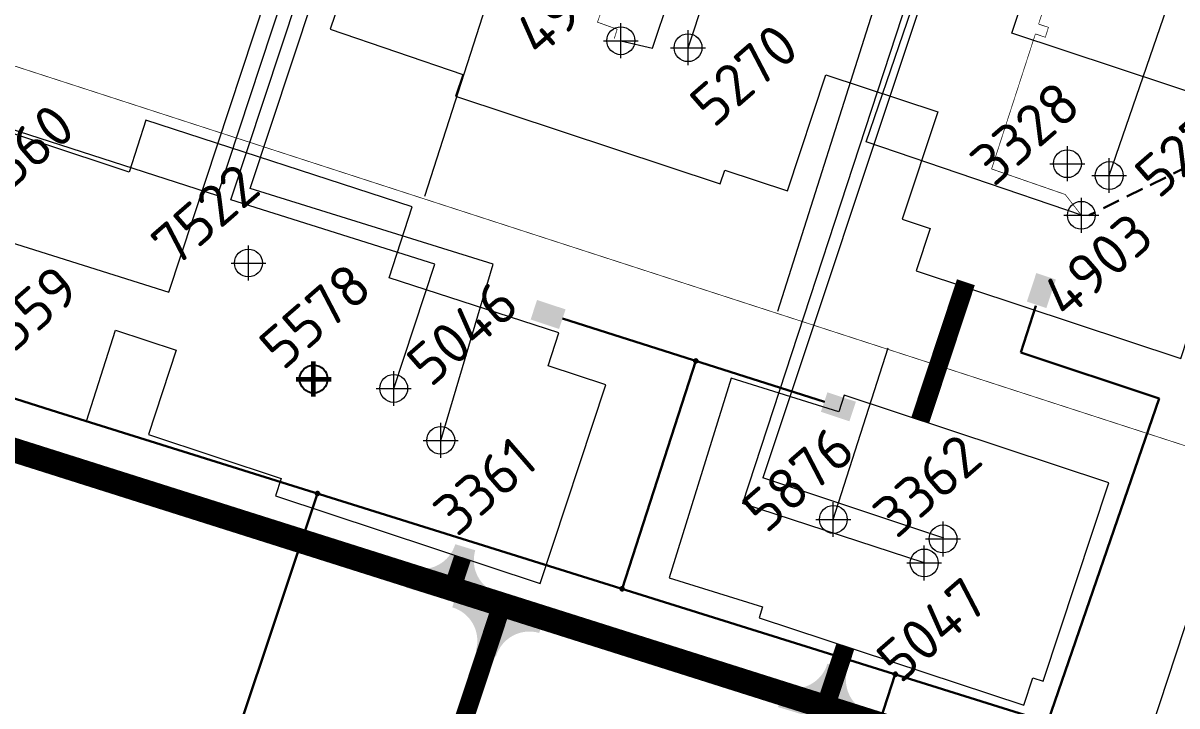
# Model space of a CAD drawing. Header units: millimetres. Extents: x 519 to 9564855, y -810 to 5021775.
# Drawn here: x 9542278.3 to 9542609.5, y 4997067.8 to 4997263.8 of the extents above; entities that cross this region are included whole.
import ezdxf

# ---------------------------------------------------------------- set-up
doc = ezdxf.new("R2010")
doc.units = ezdxf.units.MM
doc.header["$LTSCALE"] = 2
doc.header["$MEASUREMENT"] = 0
doc.header["$PDMODE"] = 2
doc.header["$PDSIZE"] = 5
doc.linetypes.add('92051501$0$DASHED', pattern=[0.75, 0.5, -0.25])
for name, color, linetype, lineweight in [('200 скв. на 2010 год', 61, 'Continuous', 0), ('WELLS(drilled after 2000y)', 6, 'Continuous', 40), ('Скважины на 2023 год', 201, 'Continuous', 20), ('Электро', 1, 'Continuous', 30), ('Электроснаб', 1, 'Continuous', 18), ('Электроснабжене', 1, 'Continuous', 18)]:
    doc.layers.add(name, color=color, linetype=linetype, lineweight=lineweight)
for name, color, linetype in [('42 доп. скв. на 2009 год', 96, 'Continuous'), ('Existing roads', 41, 'Continuous'), ('new 100 wells', 131, 'Continuous'), ('OilColl&Flowlines', 3, 'Continuous'), ('Stage 12 wells.Text&Frame', 52, 'Continuous'), ('Wels of 13phase', 200, 'Continuous'), ('Скважины  2018 года', 7, 'Continuous'), ('Скважины 2019г.', 241, 'Continuous')]:
    doc.layers.add(name, color=color, linetype=linetype)
doc.styles.add('Elect', font='isocpeur.ttf')

msp = doc.modelspace()

# ---------------------------------------------------------------- hatches: boundary and pattern name
at = {"layer": 'Existing roads', "linetype": 'ByBlock', "lineweight": 0, "ltscale": 25}
for points in [[(9542388.18272, 4997101.75254), (9542413.07375, 4997094.24012), (9542414.80739, 4997099.98421, -0.414213562), (9542408.12331, 4997112.44707), (9542402.37922, 4997114.18071, -0.414213562), (9542389.91635, 4997107.49662)], [(9542428.16626, 4997094.46402), (9542403.22664, 4997101.81353), (9542401.5306, 4997096.05823, -0.414213562), (9542408.29603, 4997083.63934), (9542414.05132, 4997081.9433, -0.414213562), (9542426.47022, 4997088.70872)], [(9542495.00105, 4997067.44076), (9542519.89208, 4997059.92834), (9542521.62572, 4997065.67242, -0.414213562), (9542514.94164, 4997078.13529), (9542509.19755, 4997079.86892, -0.414213562), (9542496.73468, 4997073.18484)]]:
    msp.add_hatch(color=41, dxfattribs=at).paths.add_polyline_path(points)
at = {"layer": 'Existing roads', "lineweight": 0}
h = msp.add_hatch(color=256, dxfattribs=at)
h.paths.add_polyline_path([(9542414.07243, 4997090.40392), (9542412.48519, 4997091.00068, 0.155118741), (9542407.95254, 4997100.53769), (9542416.50814, 4997097.78455)])
h.paths.add_polyline_path([(9542415.59813, 4997089.83029), (9542414.07243, 4997090.40392), (9542416.50814, 4997097.78455), (9542425.30407, 4997094.95407, 0.161550784)])
at = {"layer": 'Электро'}
msp.add_hatch(color=256, dxfattribs=at).paths.add_polyline_path([(9542566.46385, 4997183.83042), (9542572.07608, 4997181.97343), (9542574.78331, 4997190.15529), (9542569.17108, 4997192.01228)])
at = {"layer": 'Электро', "ltscale": 25}
for points in [[(9542425.86159, 4997184.29085), (9542424.00461, 4997178.67862), (9542432.18647, 4997175.97139), (9542434.04345, 4997181.58362)], [(9542509.2009, 4997157.78927), (9542507.34391, 4997152.17704), (9542515.52577, 4997149.46981), (9542517.38276, 4997155.08204)]]:
    msp.add_hatch(color=256, dxfattribs=at).paths.add_polyline_path(points)
at = {"layer": 'Электроснаб', "linetype": '92051501$0$DASHED', "lineweight": 0}
msp.add_hatch(color=1, dxfattribs=at).paths.add_polyline_path([(9542566.46385, 4997183.83042), (9542572.07608, 4997181.97343), (9542574.78331, 4997190.15529), (9542569.17108, 4997192.01228)])
at = {"layer": 'Электроснаб', "linetype": '92051501$0$DASHED', "lineweight": 0, "ltscale": 25}
for points in [[(9542425.86159, 4997184.29085), (9542424.00461, 4997178.67862), (9542432.18647, 4997175.97139), (9542434.04345, 4997181.58362)], [(9542509.2009, 4997157.78927), (9542507.34391, 4997152.17704), (9542515.52577, 4997149.46981), (9542517.38276, 4997155.08204)]]:
    msp.add_hatch(color=1, dxfattribs=at).paths.add_polyline_path(points)
at = {"layer": 'Электроснабжене', "linetype": '92051501$0$DASHED', "lineweight": 0}
msp.add_hatch(color=1, dxfattribs=at).paths.add_polyline_path([(9542566.46385, 4997183.83042), (9542572.07608, 4997181.97343), (9542574.78331, 4997190.15529), (9542569.17108, 4997192.01228)])
at = {"layer": 'Электроснабжене', "linetype": '92051501$0$DASHED', "lineweight": 0, "ltscale": 25}
for points in [[(9542425.86159, 4997184.29085), (9542424.00461, 4997178.67862), (9542432.18647, 4997175.97139), (9542434.04345, 4997181.58362)], [(9542509.2009, 4997157.78927), (9542507.34391, 4997152.17704), (9542515.52577, 4997149.46981), (9542517.38276, 4997155.08204)]]:
    msp.add_hatch(color=1, dxfattribs=at).paths.add_polyline_path(points)

# ---------------------------------------------------------------- linework, layer by layer
at = {"layer": '200 скв. на 2010 год', "color": 0, "linetype": 'ByBlock', "lineweight": 0}
msp.add_lwpolyline([(9542404.54965, 4997249.02643), (9542402.48202, 4997242.77759), (9542478.46255, 4997217.63701), (9542479.77059, 4997221.59023)], dxfattribs=at)
msp.add_circle((9542449.9, 4997258.7), 4, dxfattribs=at)
msp.add_point((9542449.9, 4997258.7), dxfattribs=at)
at = {"layer": '42 доп. скв. на 2009 год', "color": 0, "linetype": 'ByBlock', "lineweight": 0}
for points in [[(9542308.71798, 4997221.02241), (9542232.02001, 4997246.39931), (9542232.02001, 4997246.39931)], [(9542322.29122, 4997169.88322), (9542314.28202, 4997145.67759), (9542352.42909, 4997133.05542)], [(9542352.42909, 4997133.05542), (9542350.78202, 4997128.07759), (9542426.76255, 4997102.93701), (9542445.61798, 4997159.92241), (9542429.00651, 4997165.41884)], [(9542568.17294, 4997075.82622), (9542571.16255, 4997074.83701), (9542590.01798, 4997131.82241), (9542514.03745, 4997156.96299), (9542512.46897, 4997152.22267)]]:
    msp.add_lwpolyline(points, dxfattribs=at)
for centre in [(9542398.2, 4997144), (9542542.4, 4997115.7)]:
    msp.add_circle(centre, 4, dxfattribs=at)
for p in [(9542398.2, 4997144), (9542542.4, 4997115.7)]:
    msp.add_point(p, dxfattribs=at)
at = {"layer": 'Existing roads', "lineweight": 0, "flags": 128}
for points, const_width in [([(9539565.39469, 4997994.43913), (9539781.43469, 4997928.03913), (9540419.33469, 4997727.26913), (9541536.98469, 4997374.84913), (9541686.09469, 4997327.92913), (9543001.21469, 4996911.42913)], 7), ([(9542548.95391, 4997189.38124), (9542535.84143, 4997149.75721)], 5.4), ([(9542404.46163, 4997110.31598), (9542401.44632, 4997101.20301)], 5), ([(9542514.37323, 4997084.88339), (9542508.33651, 4997066.64131)], 5.4)]:
    msp.add_lwpolyline(points, dxfattribs=dict(at, const_width=const_width))
at = {"layer": 'Existing roads', "lineweight": 0, "const_width": 5.4, "elevation": 0.00005, "flags": 128}
for points in [[(9542394.83826, 4997033.65833), (9542415.05219, 4997094.74943)], [(9542394.8891, 4997033.64151), (9542415.10549, 4997094.73255)]]:
    msp.add_lwpolyline(points, dxfattribs=at)
at = {"layer": 'new 100 wells', "color": 0, "linetype": 'ByBlock', "lineweight": 0}
msp.add_lwpolyline([(9542479.77059, 4997221.59023), (9542497.76254, 4997215.63702), (9542508.76779, 4997248.89737)], dxfattribs=at)
msp.add_circle((9542469.2, 4997256.7), 4, dxfattribs=at)
msp.add_point((9542469.2, 4997256.7), dxfattribs=at)
at = {"layer": 'OilColl&Flowlines', "linetype": 'ByBlock', "lineweight": 0, "ltscale": 80}
for p, q in [((9542320.1136, 4997186.51457), (9542405.45262, 4997444.59591, 0)), ((9542334.08209, 4997214.2519, 0), (9542409.81286, 4997443.15335, 0)), ((9542337.94612, 4997213.03443, 0), (9542413.65871, 4997441.88097, 0)), ((9542343.49378, 4997216.33453), (9542417.67495, 4997440.55222, 0)), ((9542458.99517, 4997256.53197), (9542509.79406, 4997410.07513, 0)), ((9542571.22986, 4997389.74944, 0), (9542484.81796, 4997125.88915, 0)), ((9542575.68655, 4997388.27497, 0), (9542490.65285, 4997133.21876, 0)), ((9542520.28294, 4997229.71205), (9542541.99328, 4997293.16773)), ((9542524.8, 4997275.2), (9542494.87553, 4997180.93814, 49.65175)), ((9542590.1, 4997220), (9542609.0805, 4997275.05887)), ((9542449.9, 4997258.7), (9542458.99517, 4997256.53197)), ((9542262.85997, 4997237.25436, 0), (9542334.08209, 4997214.2519, 0)), ((9542582.1, 4997208.6), (9542520.28294, 4997229.71205)), ((9542413.24579, 4997194.59713), (9542343.49378, 4997216.33453)), ((9542396.49149, 4997194.5406, 0), (9542337.94612, 4997213.03443, 0)), ((9542261.3, 4997205.1), (9542320.1136, 4997186.51457)), ((9542384.7, 4997158.9), (9542396.49149, 4997194.5406, 0)), ((9542398.2, 4997144), (9542413.24579, 4997194.59713)), ((9542510.9, 4997121.3), (9542526.61167, 4997170.58188, 49.65175)), ((9542542.6, 4997115.9), (9542490.65285, 4997133.21876, 0)), ((9542537, 4997108.8), (9542484.81796, 4997125.88915, 0))]:
    msp.add_line(p, q, dxfattribs=at)
at = {"layer": 'OilColl&Flowlines', "color": 3, "lineweight": 0}
msp.add_line((9542469.2, 4997256.7), (9542480.2128, 4997289.98318), dxfattribs=at)
at = {"layer": 'OilColl&Flowlines', "color": 3, "linetype": 'ByBlock', "lineweight": 0, "ltscale": 80, "const_width": 0.2, "elevation": 49.65175}
msp.add_lwpolyline([(9541448.46361, 4997508.32446), (9541669.15374, 4997435.16258), (9541672.98947, 4997446.98817), (9542765.13496, 4997092.74591)], dxfattribs=at)
at = {"layer": 'Stage 12 wells.Text&Frame', "color": 0, "linetype": 'ByBlock', "lineweight": 0}
for points in [[(9542538.70112, 4997204.82422), (9542534.68202, 4997192.67759), (9542610.66255, 4997167.53701), (9542614.71058, 4997179.77109)], [(9542429.00651, 4997165.41884), (9542432.11798, 4997174.82241), (9542383.38026, 4997190.65825)], [(9542490.60941, 4997096.18259), (9542489.58202, 4997093.07759), (9542565.56255, 4997067.93701), (9542568.17294, 4997075.82622)]]:
    msp.add_lwpolyline(points, dxfattribs=at)
for centre in [(9542582.1, 4997208.6), (9542384.7, 4997158.9), (9542537, 4997108.8)]:
    msp.add_circle(centre, 4, dxfattribs=at)
for p in [(9542582.1, 4997208.6), (9542384.7, 4997158.9), (9542537, 4997108.8)]:
    msp.add_point(p, dxfattribs=at)
at = {"layer": 'WELLS(drilled after 2000y)', "color": 6, "lineweight": 0, "const_width": 0.2}
msp.add_lwpolyline([(9542518.21243, 4997399.77291), (9542515.54467, 4997391.63743), (9542519.54693, 4997390.32479), (9542518.6674, 4997387.71963), (9542516.10925, 4997388.54995), (9542507.545, 4997362.164), (9542504.74293, 4997363.0244), (9542503.942, 4997360.416), (9542506.621, 4997359.317), (9542496.683, 4997328.881), (9542493.859, 4997329.688), (9542493.071, 4997327.301), (9542495.708, 4997325.856), (9542486.024, 4997295.758), (9542488.63, 4997294.679), (9542487.75422, 4997291.89756), (9542485.012, 4997292.761), (9542480.13148, 4997278.1586), (9542451.39697, 4997287.64725), (9542443.19911, 4997264.02956), (9542448.84436, 4997261.99704), (9542448.0171, 4997259.30058)], dxfattribs=at)
at = {"layer": 'WELLS(drilled after 2000y)', "linetype": 'ByBlock', "lineweight": 0, "ltscale": 200, "const_width": 0.2}
for points in [[(9542574.4151, 4997335.7054), (9542570.33138, 4997323.36347), (9542587.42021, 4997317.70908), (9542569.82762, 4997263.47322)], [(9542568.91447, 4997260.6581), (9542571.75537, 4997259.69409), (9542572.66389, 4997262.55321), (9542569.82762, 4997263.47322)], [(9542568.91447, 4997260.6581), (9542556.34044, 4997221.89384), (9542577.4662, 4997214.57182), (9542582.1, 4997208.6)]]:
    msp.add_lwpolyline(points, dxfattribs=at)
at = {"layer": 'WELLS(drilled after 2000y)', "color": 0, "linetype": 'ByBlock', "lineweight": 0}
msp.add_lwpolyline([(9542637.37675, 4997235.49558), (9542637.51798, 4997235.92241), (9542562.18622, 4997260.84833), (9542562.18622, 4997260.84833)], dxfattribs=at)
msp.add_circle((9542590.1, 4997220), 4, dxfattribs=at)
msp.add_point((9542590.1, 4997220), dxfattribs=at)
at = {"layer": 'Wels of 13phase', "color": 0, "linetype": 'ByBlock', "lineweight": 0}
msp.add_lwpolyline([(9542540.88348, 4997238.30871), (9542530.68202, 4997207.47759), (9542538.70112, 4997204.82422)], dxfattribs=at)
msp.add_circle((9542578.1, 4997223.4), 4, dxfattribs=at)
msp.add_point((9542578.1, 4997223.4), dxfattribs=at)
at = {"layer": 'Скважины  2018 года', "color": 3, "linetype": 'ByBlock', "lineweight": 0, "ltscale": 50}
msp.add_line((9542414, 4997277.5), (9542393.52382, 4997214.01161, 49.65175), dxfattribs=at)
at = {"layer": 'Скважины  2018 года', "color": 0, "linetype": 'ByBlock', "lineweight": 0}
for points in [[(9542460.87354, 4997291.06724), (9542461.53424, 4997293.00793), (9542385.8028, 4997318.79065), (9542366.46576, 4997261.99207), (9542404.54965, 4997249.02643)], [(9542512.46897, 4997152.22267), (9542481.57974, 4997161.80089), (9542463.80947, 4997104.4928), (9542490.60941, 4997096.18259)], [(9542696.61471, 4997092.25509), (9542696.8822, 4997093.06642), (9542620.90522, 4997118.11632), (9542602.1178, 4997061.13358), (9542630.47399, 4997051.78443)]]:
    msp.add_lwpolyline(points, dxfattribs=at)
at = {"layer": 'Скважины  2018 года', "linetype": 'ByBlock', "lineweight": 25}
msp.add_circle((9542361.7, 4997161.6), 4, dxfattribs=at)
at = {"layer": 'Скважины  2018 года', "color": 0, "linetype": 'ByBlock', "lineweight": 0}
msp.add_circle((9542510.9, 4997121.3), 4, dxfattribs=at)
at = {"layer": 'Скважины  2018 года', "linetype": 'ByBlock', "lineweight": 60}
msp.add_point((9542361.7, 4997161.6), dxfattribs=at)
at = {"layer": 'Скважины  2018 года', "color": 0, "linetype": 'ByBlock', "lineweight": 0}
msp.add_point((9542510.9, 4997121.3), dxfattribs=at)
at = {"layer": 'Скважины 2019г.', "color": 0, "linetype": 'ByBlock', "lineweight": 0}
for points in [[(9542562.18622, 4997260.84833), (9542572.1822, 4997291.16642), (9542496.20522, 4997316.21632), (9542485.25376, 4997283.00026)], [(9542508.76779, 4997248.89737), (9542540.88348, 4997238.30871)], [(9542221.77177, 4997178.49276), (9542220.24058, 4997173.65925), (9542296.53563, 4997149.48999), (9542304.82656, 4997175.66196)]]:
    msp.add_lwpolyline(points, dxfattribs=at)
at = {"layer": 'Скважины на 2023 год', "color": 0, "linetype": 'ByBlock', "lineweight": 0}
for points in [[(9542383.38026, 4997190.65825), (9542390.01277, 4997211.07102), (9542313.56302, 4997235.91033), (9542308.72489, 4997221.02012)], [(9542304.82656, 4997175.66196), (9542322.29122, 4997169.88322)]]:
    msp.add_lwpolyline(points, dxfattribs=at)
msp.add_circle((9542343, 4997194.9), 4, dxfattribs=at)
msp.add_point((9542343, 4997194.9), dxfattribs=at)
at = {"layer": 'Электро', "ltscale": 0.7}
msp.add_line((9542060.43324, 4997223.85846, 0), (9542288.18419, 4997152.09111, 0), dxfattribs=at)
at = {"layer": 'Электро', "ltscale": 25}
for p, q in [((9542569.0482, 4997182.60991), (9542564.68799, 4997169.19056)), ((9542564.68799, 4997169.19056), (9542604.44105, 4997156.02674))]:
    msp.add_line(p, q, dxfattribs=at)
at = {"layer": 'Электро'}
for p, q in [((9542433.16361, 4997178.94702, 0), (9542508.3673, 4997155.03989, 0)), ((9542471.45213, 4997166.77516, 0), (9542450.24413, 4997101.39417, 0)), ((9542528.68831, 4997076.84885, 0), (9542495.3741, 4996975.85197, 0))]:
    msp.add_line(p, q, dxfattribs=at)
at = {"layer": 'Электро', "ltscale": 0.5}
for p, q in [((9542572.48484, 4997063.15381, 0), (9542604.44105, 4997156.02674)), ((9542288.18419, 4997152.09111, 0), (9542599.52123, 4997054.69606, 0)), ((9542328.01918, 4997024.77486, 0), (9542362.81027, 4997128.74596, 0))]:
    msp.add_line(p, q, dxfattribs=at)
at = {"layer": 'Электро'}
for centre, start, end in [((9542471.45213, 4997166.77516, 0), 162.0000001, 342.0000001), ((9542471.45213, 4997166.77516, 0), 342.0000001, 162.0000001), ((9542362.81027, 4997128.74596, 0), 162.0000001, 342.0000001), ((9542362.81027, 4997128.74596, 0), 342.0000001, 162.0000001), ((9542450.23453, 4997101.39717, 0), 162.0000001, 342.0000001), ((9542450.23453, 4997101.39717, 0), 342.0000001, 162.0000001), ((9542528.68831, 4997076.84885, 0), 341.9999999, 161.9999999), ((9542528.68831, 4997076.84885, 0), 161.9999999, 341.9999999)]:
    msp.add_arc(centre, 0.5, start, end, dxfattribs=at)
at = {"layer": 'Электроснаб', "color": 1, "linetype": '92051501$0$DASHED', "lineweight": 0, "ltscale": 0.7}
msp.add_line((9542060.43324, 4997223.85846, 0), (9542288.18419, 4997152.09111, 0), dxfattribs=at)
at = {"layer": 'Электроснаб', "color": 1, "linetype": '92051501$0$DASHED', "lineweight": 0, "ltscale": 25}
for p, q in [((9542569.0482, 4997182.60991), (9542564.68799, 4997169.19056)), ((9542564.68799, 4997169.19056), (9542604.44105, 4997156.02674))]:
    msp.add_line(p, q, dxfattribs=at)
at = {"layer": 'Электроснаб', "color": 1, "linetype": '92051501$0$DASHED', "lineweight": 0}
for p, q in [((9542433.16361, 4997178.94702, 0), (9542508.3673, 4997155.03989, 0)), ((9542471.45213, 4997166.77516, 0), (9542450.24413, 4997101.39417, 0)), ((9542528.68831, 4997076.84885, 0), (9542495.3741, 4996975.85197, 0))]:
    msp.add_line(p, q, dxfattribs=at)
at = {"layer": 'Электроснаб', "color": 1, "linetype": '92051501$0$DASHED', "lineweight": 0, "ltscale": 0.5}
for p, q in [((9542572.48484, 4997063.15381, 0), (9542604.44105, 4997156.02674)), ((9542288.18419, 4997152.09111, 0), (9542599.52123, 4997054.69606, 0)), ((9542328.01918, 4997024.77486, 0), (9542362.81027, 4997128.74596, 0))]:
    msp.add_line(p, q, dxfattribs=at)
at = {"layer": 'Электроснаб', "color": 1, "linetype": '92051501$0$DASHED', "lineweight": 0}
for centre, start, end in [((9542471.45213, 4997166.77516, 0), 162.0000001, 342.0000001), ((9542471.45213, 4997166.77516, 0), 342.0000001, 162.0000001), ((9542362.81027, 4997128.74596, 0), 162.0000001, 342.0000001), ((9542362.81027, 4997128.74596, 0), 342.0000001, 162.0000001), ((9542450.23453, 4997101.39717, 0), 162.0000001, 342.0000001), ((9542450.23453, 4997101.39717, 0), 342.0000001, 162.0000001), ((9542528.68831, 4997076.84885, 0), 341.9999999, 161.9999999), ((9542528.68831, 4997076.84885, 0), 161.9999999, 341.9999999)]:
    msp.add_arc(centre, 0.5, start, end, dxfattribs=at)
at = {"layer": 'Электроснабжене', "color": 1, "linetype": '92051501$0$DASHED', "lineweight": 30, "ltscale": 5}
msp.add_line((9542633.2584, 4997232.75719), (9542584.3, 4997208.6), dxfattribs=at)
at = {"layer": 'Электроснабжене', "color": 1, "linetype": '92051501$0$DASHED', "lineweight": 0, "ltscale": 0.7}
msp.add_line((9542060.43324, 4997223.85846, 0), (9542288.18419, 4997152.09111, 0), dxfattribs=at)
at = {"layer": 'Электроснабжене', "color": 1, "linetype": '92051501$0$DASHED', "lineweight": 0, "ltscale": 25}
msp.add_line((9542569.0482, 4997182.60991), (9542564.68799, 4997169.19056), dxfattribs=at)
at = {"layer": 'Электроснабжене', "color": 1, "linetype": '92051501$0$DASHED', "lineweight": 0}
for p, q in [((9542433.16361, 4997178.94702, 0), (9542508.3673, 4997155.03989, 0)), ((9542471.45213, 4997166.77516, 0), (9542450.24413, 4997101.39417, 0)), ((9542528.68831, 4997076.84885, 0), (9542495.3741, 4996975.85197, 0))]:
    msp.add_line(p, q, dxfattribs=at)
at = {"layer": 'Электроснабжене', "color": 1, "lineweight": 0, "ltscale": 25}
msp.add_line((9542564.68799, 4997169.19056), (9542604.44105, 4997156.02674), dxfattribs=at)
at = {"layer": 'Электроснабжене', "color": 1, "linetype": '92051501$0$DASHED', "lineweight": 0, "ltscale": 0.5}
for p, q in [((9542572.48484, 4997063.15381, 0), (9542604.44105, 4997156.02674)), ((9542288.18419, 4997152.09111, 0), (9542599.52123, 4997054.69606, 0)), ((9542328.01918, 4997024.77486, 0), (9542362.81027, 4997128.74596, 0))]:
    msp.add_line(p, q, dxfattribs=at)
at = {"layer": 'Электроснабжене', "color": 1, "linetype": '92051501$0$DASHED', "lineweight": 0}
for centre, start, end in [((9542471.45213, 4997166.77516, 0), 162.0000001, 342.0000001), ((9542471.45213, 4997166.77516, 0), 342.0000001, 162.0000001), ((9542362.81027, 4997128.74596, 0), 162.0000001, 342.0000001), ((9542362.81027, 4997128.74596, 0), 342.0000001, 162.0000001), ((9542450.23453, 4997101.39717, 0), 162.0000001, 342.0000001), ((9542450.23453, 4997101.39717, 0), 342.0000001, 162.0000001), ((9542528.68831, 4997076.84885, 0), 341.9999999, 161.9999999), ((9542528.68831, 4997076.84885, 0), 161.9999999, 341.9999999)]:
    msp.add_arc(centre, 0.5, start, end, dxfattribs=at)

# ---------------------------------------------------------------- texts
at = {"layer": '200 скв. на 2010 год', "color": 0, "linetype": 'ByBlock', "lineweight": 0, "style": 'Elect'}
msp.add_text('4902', height=12, rotation=41, dxfattribs=at).set_placement((9542426.21909, 4997253.61205))
at = {"layer": '42 доп. скв. на 2009 год', "color": 0, "linetype": 'ByBlock', "lineweight": 0, "style": 'Elect'}
for s, p in [('3360', (9542268.59753, 4997210.22079)), ('3361', (9542402.87304, 4997116.00421)), ('3362', (9542529.05228, 4997115.43614))]:
    msp.add_text(s, height=12, rotation=41, dxfattribs=at).set_placement(p)
at = {"layer": 'new 100 wells', "color": 0, "linetype": 'ByBlock', "lineweight": 0, "style": 'Elect'}
msp.add_text('5270', height=12, rotation=41, dxfattribs=at).set_placement((9542476.55178, 4997233.36825))
at = {"layer": 'Stage 12 wells.Text&Frame', "color": 0, "linetype": 'ByBlock', "lineweight": 0, "style": 'Elect'}
for s, p in [('4903', (9542577.66291, 4997178.456)), ('5046', (9542395.28531, 4997158.92263)), ('5047', (9542530.12231, 4997073.87317))]:
    msp.add_text(s, height=12, rotation=41, dxfattribs=at).set_placement(p)
at = {"layer": 'WELLS(drilled after 2000y)', "color": 0, "linetype": 'ByBlock', "lineweight": 0, "style": 'Elect'}
msp.add_text('5271', height=12, rotation=41, dxfattribs=at).set_placement((9542604.26263, 4997212.99333))
at = {"layer": 'Wels of 13phase', "color": 0, "linetype": 'ByBlock', "lineweight": 0, "style": 'Elect'}
msp.add_text('3328', height=12, rotation=41, dxfattribs=at).set_placement((9542556.97113, 4997216.47814))
at = {"layer": 'Скважины  2018 года', "linetype": 'ByBlock', "lineweight": 0, "style": 'Elect'}
msp.add_text('5578', height=12, rotation=41, dxfattribs=at).set_placement((9542352.9142, 4997163.73365))
at = {"layer": 'Скважины  2018 года', "color": 0, "linetype": 'ByBlock', "lineweight": 0, "style": 'Elect'}
msp.add_text('5876', height=12, rotation=41, dxfattribs=at).set_placement((9542491.58999, 4997116.93282))
at = {"layer": 'Скважины 2019г.', "color": 0, "linetype": 'ByBlock', "lineweight": 0, "style": 'Elect'}
msp.add_text('5559', height=12, rotation=41, dxfattribs=at).set_placement((9542268.81044, 4997163.06375))
at = {"layer": 'Скважины на 2023 год', "color": 0, "linetype": 'ByBlock', "lineweight": 0, "style": 'Elect'}
msp.add_text('7522', height=12, rotation=41, dxfattribs=at).set_placement((9542321.90773, 4997193.24397, 0))

doc.saveas('drawing.dxf')
